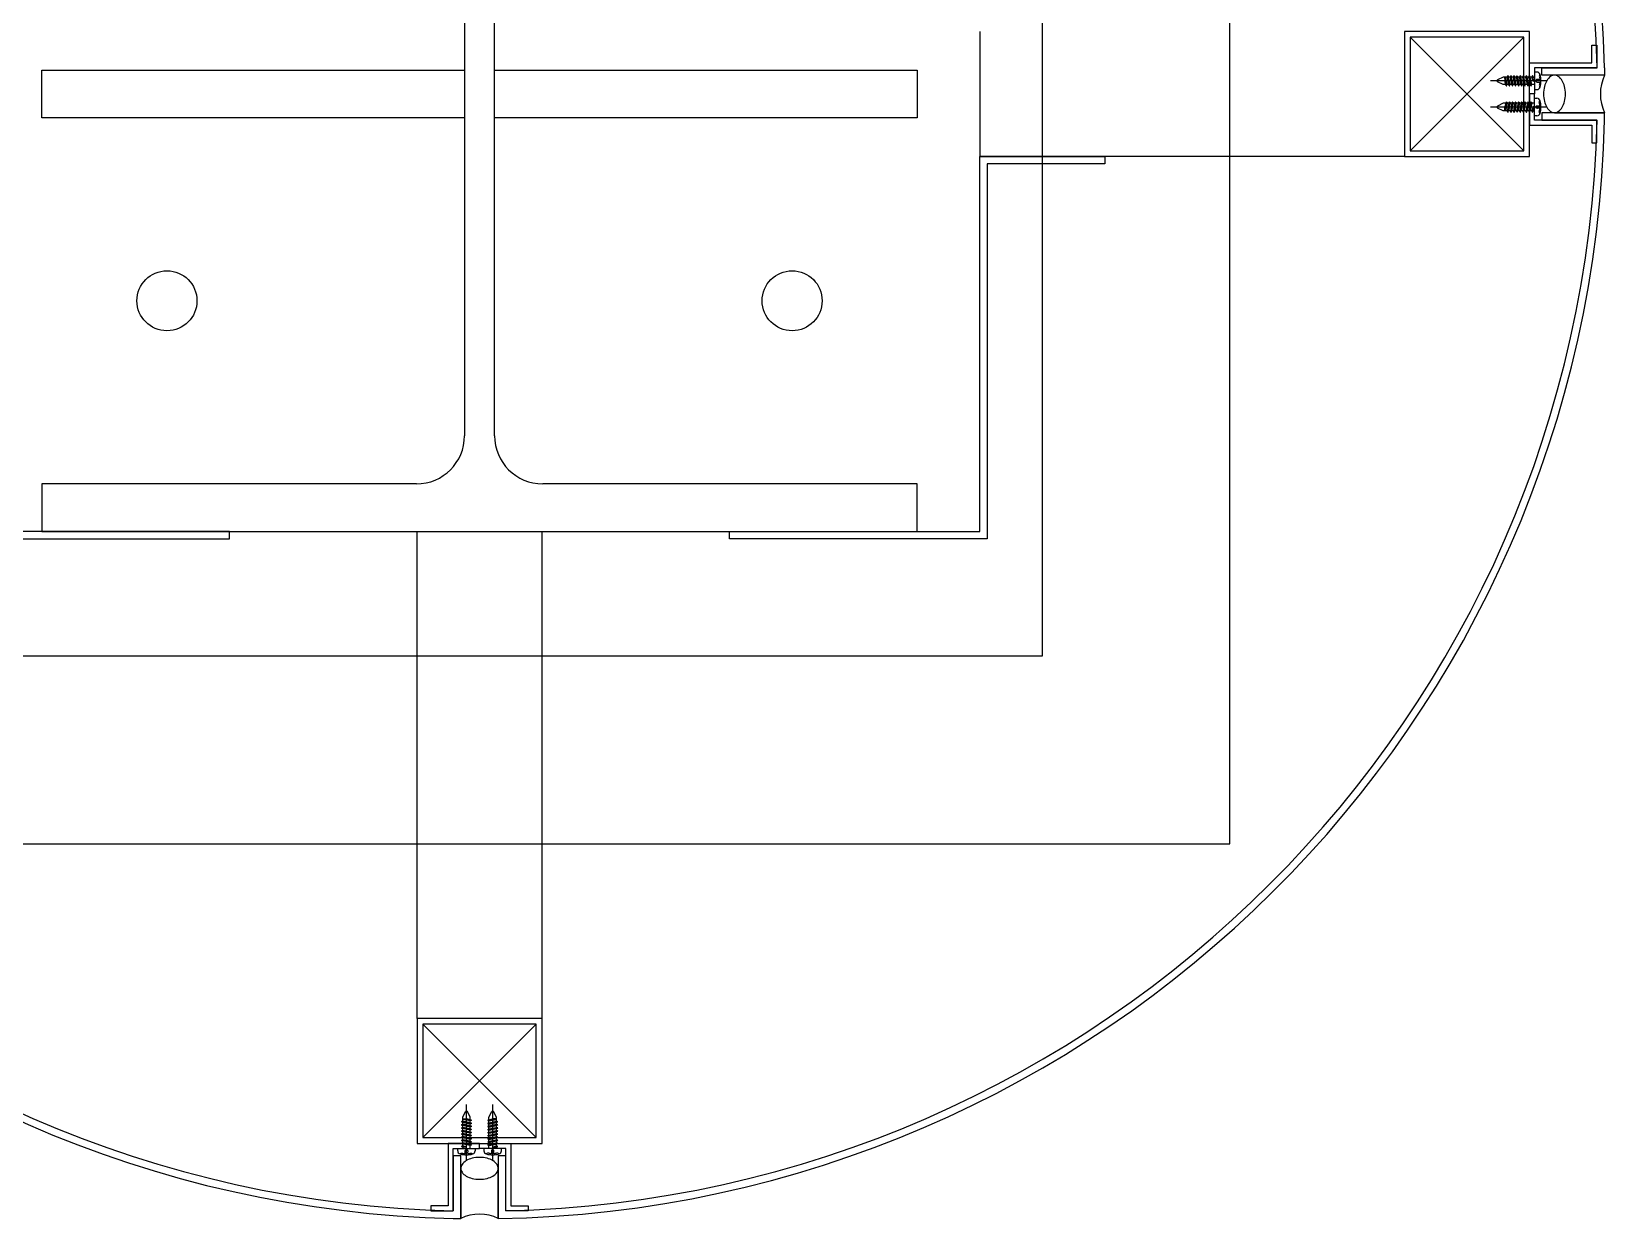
# Model space of a CAD drawing. Header units: millimetres. Extents: x -168200 to 672800, y -7409 to 118800.
# Drawn here: x 105321 to 105950, y 26300 to 26775 of the extents above; entities that cross this region are included whole.
import ezdxf

# ---------------------------------------------------------------- set-up
doc = ezdxf.new("R2010")
doc.units = ezdxf.units.MM
doc.header["$LTSCALE"] = 200
for name, color, linetype in [('01하지철물', 8, 'Continuous'), ('1 BA', 9, 'Continuous'), ('CON', 2, 'Continuous')]:
    doc.layers.add(name, color=color, linetype=linetype)

msp = doc.modelspace()

# ---------------------------------------------------------------- linework, layer by layer
at = {"layer": '01하지철물'}
for points in [[(105250, 26725), (105250, 26722), (105297, 26722), (105297, 26572), (105400, 26572), (105400, 26575), (105300, 26575), (105300, 26725)], [(105750, 26725), (105750, 26722), (105703, 26722), (105703, 26572), (105600, 26572), (105600, 26575), (105700, 26575), (105700, 26725)]]:
    msp.add_lwpolyline(points, close=True, dxfattribs=at)
at = {"layer": '1 BA'}
for p, q in [((105725, 26975), (105725, 26525)), ((105494, 26886.75), (105494, 26613.25)), ((105506, 26613.25), (105506, 26886.75)), ((105700, 26775), (105700, 26725)), ((105869.86, 26775), (105869.86, 26725)), ((105919.86, 26775), (105869.86, 26775)), ((105919.86, 26725), (105919.86, 26775)), ((105917.56, 26772.7), (105872.16, 26727.3)), ((105917.56, 26727.3), (105872.16, 26772.7)), ((105872.16, 26772.7), (105872.16, 26727.3)), ((105917.56, 26772.7), (105872.16, 26772.7)), ((105917.56, 26727.3), (105917.56, 26772.7)), ((105944.86, 26762.5), (105944.86, 26769.5)), ((105944.86, 26769.5), (105946.86, 26769.5)), ((105946.86, 26769.5), (105946.86, 26760.5)), ((105919.86, 26750), (105919.86, 26762.5)), ((105919.86, 26762.5), (105944.86, 26762.5)), ((105946.86, 26760.5), (105921.86, 26760.5)), ((105921.86, 26760.5), (105921.86, 26750)), ((105924.86, 26757.5), (105924.86, 26760.5)), ((105924.86, 26760.5), (105946.88, 26760.5)), ((105949.88, 26760.5), (105949.86, 26757.5)), ((105325, 26759.5), (105494, 26759.5)), ((105325, 26740.5), (105325, 26759.5)), ((105494, 26759.5), (105494, 26740.5)), ((105506, 26759.5), (105675, 26759.5)), ((105506, 26740.5), (105506, 26759.5)), ((105675, 26759.5), (105675, 26740.5)), ((105926.83, 26755.25), (105904.25, 26755.25)), ((105909.36, 26756.75), (105907.05, 26755.63)), ((105909.36, 26753.75), (105907.05, 26754.87)), ((105911.06, 26756.75), (105909.36, 26756.75)), ((105910.68, 26753.26), (105910.07, 26756.75)), ((105910.07, 26756.75), (105910.07, 26755.21)), ((105910.57, 26753.27), (105910.07, 26756.5)), ((105910.38, 26753.75), (105910.07, 26755.21)), ((105910.88, 26753.75), (105910.25, 26756.75)), ((105911.19, 26757.24), (105910.99, 26756.75)), ((105911.61, 26753.75), (105910.99, 26756.75)), ((105911.8, 26753.27), (105911.16, 26757.19)), ((105911.91, 26753.26), (105911.25, 26757.25)), ((105911.29, 26757.23), (105911.49, 26756.75)), ((105912.22, 26756.75), (105911.49, 26756.75)), ((105912.11, 26753.75), (105911.49, 26756.75)), ((105912.42, 26757.24), (105912.22, 26756.75)), ((105912.84, 26753.75), (105912.22, 26756.75)), ((105913.04, 26753.27), (105912.39, 26757.19)), ((105913.14, 26753.26), (105912.49, 26757.25)), ((105912.53, 26757.23), (105912.72, 26756.75)), ((105913.45, 26756.75), (105912.72, 26756.75)), ((105913.34, 26753.75), (105912.72, 26756.75)), ((105913.65, 26757.24), (105913.45, 26756.75)), ((105914.07, 26753.75), (105913.45, 26756.75)), ((105914.27, 26753.27), (105913.62, 26757.19)), ((105914.37, 26753.26), (105913.72, 26757.25)), ((105913.76, 26757.23), (105913.95, 26756.75)), ((105914.69, 26756.75), (105913.95, 26756.75)), ((105914.57, 26753.75), (105913.95, 26756.75)), ((105914.89, 26757.24), (105914.69, 26756.75)), ((105915.31, 26753.75), (105914.69, 26756.75)), ((105915.5, 26753.27), (105914.86, 26757.19)), ((105915.61, 26753.26), (105914.95, 26757.25)), ((105914.99, 26757.23), (105915.19, 26756.75)), ((105915.92, 26756.75), (105915.19, 26756.75)), ((105915.81, 26753.75), (105915.19, 26756.75)), ((105916.12, 26757.24), (105915.92, 26756.75)), ((105916.54, 26753.75), (105915.92, 26756.75)), ((105916.73, 26753.27), (105916.09, 26757.19)), ((105916.84, 26753.26), (105916.19, 26757.25)), ((105916.22, 26757.23), (105916.42, 26756.75)), ((105917.15, 26756.75), (105916.42, 26756.75)), ((105917.04, 26753.75), (105916.42, 26756.75)), ((105917.35, 26757.24), (105917.15, 26756.75)), ((105917.77, 26753.75), (105917.15, 26756.75)), ((105917.97, 26753.27), (105917.32, 26757.19)), ((105918.07, 26753.26), (105917.42, 26757.25)), ((105917.46, 26757.23), (105917.65, 26756.75)), ((105918.38, 26756.75), (105917.65, 26756.75)), ((105918.27, 26753.75), (105917.65, 26756.75)), ((105918.58, 26757.24), (105918.38, 26756.75)), ((105919.01, 26753.75), (105918.38, 26756.75)), ((105919.2, 26753.27), (105918.56, 26757.19)), ((105919.31, 26753.26), (105918.65, 26757.25)), ((105918.69, 26757.23), (105918.88, 26756.75)), ((105919.51, 26753.75), (105918.88, 26756.75)), ((105919.62, 26756.75), (105918.88, 26756.75)), ((105919.82, 26757.24), (105919.62, 26756.75)), ((105920.24, 26753.75), (105919.62, 26756.75)), ((105920.43, 26753.27), (105919.79, 26757.19)), ((105920.54, 26753.26), (105919.88, 26757.25)), ((105919.92, 26757.23), (105920.12, 26756.75)), ((105920.74, 26753.75), (105920.12, 26756.75)), ((105920.85, 26756.75), (105920.12, 26756.75)), ((105921.05, 26757.24), (105920.85, 26756.75)), ((105921.35, 26755.18), (105920.85, 26756.75)), ((105921.35, 26755.18), (105921.02, 26757.19)), ((105921.45, 26755.2), (105921.12, 26757.25)), ((105921.16, 26757.23), (105921.35, 26756.75)), ((105921.45, 26755.2), (105921.35, 26756.75)), ((105921.35, 26756.75), (105921.86, 26756.75)), ((105922.85, 26758.75), (105921.86, 26758.75)), ((105921.86, 26758.75), (105921.86, 26751.75)), ((105922.41, 26755.4), (105922.4, 26755.25)), ((105922.4, 26755.25), (105922.41, 26755.1)), ((105922.47, 26755.53), (105922.41, 26755.4)), ((105922.41, 26755.1), (105922.47, 26754.97)), ((105922.57, 26755.64), (105922.47, 26755.53)), ((105922.47, 26754.97), (105922.57, 26754.86)), ((105922.7, 26755.72), (105922.57, 26755.64)), ((105922.57, 26754.86), (105922.7, 26754.78)), ((105922.87, 26755.76), (105922.7, 26755.72)), ((105922.7, 26754.78), (105922.87, 26754.74)), ((105923.07, 26755.77), (105922.87, 26755.76)), ((105922.87, 26754.74), (105923.07, 26754.73)), ((105923.28, 26755.76), (105923.07, 26755.77)), ((105923.07, 26754.73), (105923.28, 26754.74)), ((105923.48, 26755.74), (105923.28, 26755.76)), ((105923.28, 26754.74), (105923.48, 26754.76)), ((105923.67, 26755.74), (105923.48, 26755.74)), ((105923.48, 26754.76), (105923.67, 26754.76)), ((105923.83, 26755.76), (105923.67, 26755.74)), ((105923.67, 26754.76), (105923.83, 26754.74)), ((105923.81, 26757.32), (105923.79, 26757.05)), ((105923.79, 26757.05), (105923.83, 26756.78)), ((105923.91, 26757.57), (105923.81, 26757.32)), ((105923.83, 26756.78), (105923.89, 26756.51)), ((105923.95, 26755.81), (105923.83, 26755.76)), ((105923.83, 26754.74), (105923.95, 26754.69)), ((105923.89, 26756.51), (105923.96, 26756.27)), ((105923.96, 26754.23), (105923.89, 26753.99)), ((105924.11, 26757.8), (105923.91, 26757.57)), ((105924.01, 26755.91), (105923.95, 26755.81)), ((105923.95, 26754.69), (105924.01, 26754.59)), ((105923.96, 26756.27), (105924.01, 26756.06)), ((105924.01, 26754.44), (105923.96, 26754.23)), ((105924.01, 26756.06), (105924.01, 26755.91)), ((105924.01, 26754.59), (105924.01, 26754.44)), ((105949.86, 26757.5), (105924.86, 26757.5)), ((105949.86, 26757.5), (105929.4, 26757.5)), ((105949.86, 26757.5), (105929.86, 26757.5)), ((105910.38, 26753.75), (105909.36, 26753.75)), ((105910.57, 26753.27), (105910.38, 26753.75)), ((105910.68, 26753.26), (105910.88, 26753.75)), ((105911.61, 26753.75), (105910.88, 26753.75)), ((105911.8, 26753.27), (105911.61, 26753.75)), ((105911.91, 26753.26), (105912.11, 26753.75)), ((105912.84, 26753.75), (105912.11, 26753.75)), ((105913.04, 26753.27), (105912.84, 26753.75)), ((105913.14, 26753.26), (105913.34, 26753.75)), ((105914.07, 26753.75), (105913.34, 26753.75)), ((105914.27, 26753.27), (105914.07, 26753.75)), ((105914.37, 26753.26), (105914.57, 26753.75)), ((105915.31, 26753.75), (105914.57, 26753.75)), ((105915.5, 26753.27), (105915.31, 26753.75)), ((105915.61, 26753.26), (105915.81, 26753.75)), ((105916.54, 26753.75), (105915.81, 26753.75)), ((105916.73, 26753.27), (105916.54, 26753.75)), ((105916.84, 26753.26), (105917.04, 26753.75)), ((105917.77, 26753.75), (105917.04, 26753.75)), ((105917.97, 26753.27), (105917.77, 26753.75)), ((105918.07, 26753.26), (105918.27, 26753.75)), ((105919.01, 26753.75), (105918.27, 26753.75)), ((105919.2, 26753.27), (105919.01, 26753.75)), ((105919.31, 26753.26), (105919.51, 26753.75)), ((105920.24, 26753.75), (105919.51, 26753.75)), ((105921.86, 26750), (105919.86, 26750)), ((105919.86, 26750), (105919.86, 26737.5)), ((105921.86, 26750), (105919.86, 26750)), ((105920.43, 26753.27), (105920.24, 26753.75)), ((105920.54, 26753.26), (105920.74, 26753.75)), ((105921.86, 26753.75), (105920.74, 26753.75)), ((105921.86, 26751.75), (105922.85, 26751.75)), ((105921.86, 26739.5), (105921.86, 26750)), ((105921.86, 26741.25), (105921.86, 26748.25)), ((105921.86, 26748.25), (105922.85, 26748.25)), ((105923.83, 26753.72), (105923.79, 26753.45)), ((105923.79, 26753.45), (105923.81, 26753.18)), ((105923.81, 26753.18), (105923.91, 26752.93)), ((105923.89, 26753.99), (105923.83, 26753.72)), ((105923.91, 26752.93), (105924.11, 26752.7)), ((105926.83, 26744.75), (105904.25, 26744.75)), ((105909.36, 26746.25), (105907.05, 26745.13)), ((105909.36, 26743.25), (105907.05, 26744.37)), ((105910.38, 26746.25), (105909.36, 26746.25)), ((105911.06, 26743.25), (105909.36, 26743.25)), ((105910.68, 26746.74), (105910.07, 26743.25)), ((105910.57, 26746.73), (105910.07, 26743.5)), ((105910.38, 26746.25), (105910.07, 26744.79)), ((105910.07, 26743.25), (105910.07, 26744.79)), ((105910.88, 26746.25), (105910.25, 26743.25)), ((105910.57, 26746.73), (105910.38, 26746.25)), ((105910.68, 26746.74), (105910.88, 26746.25)), ((105911.61, 26746.25), (105910.88, 26746.25)), ((105911.61, 26746.25), (105910.99, 26743.25)), ((105911.19, 26742.76), (105910.99, 26743.25)), ((105911.8, 26746.73), (105911.16, 26742.81)), ((105911.91, 26746.74), (105911.25, 26742.75)), ((105911.29, 26742.77), (105911.49, 26743.25)), ((105912.11, 26746.25), (105911.49, 26743.25)), ((105912.22, 26743.25), (105911.49, 26743.25)), ((105911.8, 26746.73), (105911.61, 26746.25)), ((105911.91, 26746.74), (105912.11, 26746.25)), ((105912.84, 26746.25), (105912.11, 26746.25)), ((105912.84, 26746.25), (105912.22, 26743.25)), ((105912.42, 26742.76), (105912.22, 26743.25)), ((105913.04, 26746.73), (105912.39, 26742.81)), ((105913.14, 26746.74), (105912.49, 26742.75)), ((105912.53, 26742.77), (105912.72, 26743.25)), ((105913.34, 26746.25), (105912.72, 26743.25)), ((105913.45, 26743.25), (105912.72, 26743.25)), ((105913.04, 26746.73), (105912.84, 26746.25)), ((105913.14, 26746.74), (105913.34, 26746.25)), ((105914.07, 26746.25), (105913.34, 26746.25)), ((105914.07, 26746.25), (105913.45, 26743.25)), ((105913.65, 26742.76), (105913.45, 26743.25)), ((105914.27, 26746.73), (105913.62, 26742.81)), ((105914.37, 26746.74), (105913.72, 26742.75)), ((105913.76, 26742.77), (105913.95, 26743.25)), ((105914.57, 26746.25), (105913.95, 26743.25)), ((105914.69, 26743.25), (105913.95, 26743.25)), ((105914.27, 26746.73), (105914.07, 26746.25)), ((105914.37, 26746.74), (105914.57, 26746.25)), ((105915.31, 26746.25), (105914.57, 26746.25)), ((105915.31, 26746.25), (105914.69, 26743.25)), ((105914.89, 26742.76), (105914.69, 26743.25)), ((105915.5, 26746.73), (105914.86, 26742.81)), ((105915.61, 26746.74), (105914.95, 26742.75)), ((105914.99, 26742.77), (105915.19, 26743.25)), ((105915.81, 26746.25), (105915.19, 26743.25)), ((105915.92, 26743.25), (105915.19, 26743.25)), ((105915.5, 26746.73), (105915.31, 26746.25)), ((105915.61, 26746.74), (105915.81, 26746.25)), ((105916.54, 26746.25), (105915.81, 26746.25)), ((105916.54, 26746.25), (105915.92, 26743.25)), ((105916.12, 26742.76), (105915.92, 26743.25)), ((105916.73, 26746.73), (105916.09, 26742.81)), ((105916.84, 26746.74), (105916.19, 26742.75)), ((105916.22, 26742.77), (105916.42, 26743.25)), ((105917.04, 26746.25), (105916.42, 26743.25)), ((105917.15, 26743.25), (105916.42, 26743.25)), ((105916.73, 26746.73), (105916.54, 26746.25)), ((105916.84, 26746.74), (105917.04, 26746.25)), ((105917.77, 26746.25), (105917.04, 26746.25)), ((105917.77, 26746.25), (105917.15, 26743.25)), ((105917.35, 26742.76), (105917.15, 26743.25)), ((105917.97, 26746.73), (105917.32, 26742.81)), ((105918.07, 26746.74), (105917.42, 26742.75)), ((105917.46, 26742.77), (105917.65, 26743.25)), ((105918.27, 26746.25), (105917.65, 26743.25)), ((105918.38, 26743.25), (105917.65, 26743.25)), ((105917.97, 26746.73), (105917.77, 26746.25)), ((105918.07, 26746.74), (105918.27, 26746.25)), ((105919.01, 26746.25), (105918.27, 26746.25)), ((105919.01, 26746.25), (105918.38, 26743.25)), ((105918.58, 26742.76), (105918.38, 26743.25)), ((105919.2, 26746.73), (105918.56, 26742.81)), ((105919.31, 26746.74), (105918.65, 26742.75)), ((105918.69, 26742.77), (105918.88, 26743.25)), ((105919.51, 26746.25), (105918.88, 26743.25)), ((105919.62, 26743.25), (105918.88, 26743.25)), ((105919.2, 26746.73), (105919.01, 26746.25)), ((105919.31, 26746.74), (105919.51, 26746.25)), ((105920.24, 26746.25), (105919.51, 26746.25)), ((105920.24, 26746.25), (105919.62, 26743.25)), ((105919.82, 26742.76), (105919.62, 26743.25)), ((105920.43, 26746.73), (105919.79, 26742.81)), ((105920.54, 26746.74), (105919.88, 26742.75)), ((105919.92, 26742.77), (105920.12, 26743.25)), ((105920.74, 26746.25), (105920.12, 26743.25)), ((105920.85, 26743.25), (105920.12, 26743.25)), ((105920.43, 26746.73), (105920.24, 26746.25)), ((105920.54, 26746.74), (105920.74, 26746.25)), ((105921.86, 26746.25), (105920.74, 26746.25)), ((105921.35, 26744.82), (105920.85, 26743.25)), ((105921.05, 26742.76), (105920.85, 26743.25)), ((105921.35, 26744.82), (105921.02, 26742.81)), ((105921.45, 26744.8), (105921.12, 26742.75)), ((105921.16, 26742.77), (105921.35, 26743.25)), ((105921.45, 26744.8), (105921.35, 26743.25)), ((105921.35, 26743.25), (105921.86, 26743.25)), ((105922.4, 26744.75), (105922.41, 26744.9)), ((105922.41, 26744.6), (105922.4, 26744.75)), ((105922.41, 26744.9), (105922.47, 26745.03)), ((105922.47, 26744.47), (105922.41, 26744.6)), ((105922.47, 26745.03), (105922.57, 26745.14)), ((105922.57, 26744.36), (105922.47, 26744.47)), ((105922.57, 26745.14), (105922.7, 26745.22)), ((105922.7, 26744.28), (105922.57, 26744.36)), ((105922.7, 26745.22), (105922.87, 26745.26)), ((105922.87, 26744.24), (105922.7, 26744.28)), ((105922.87, 26745.26), (105923.07, 26745.27)), ((105923.07, 26744.23), (105922.87, 26744.24)), ((105923.07, 26745.27), (105923.28, 26745.26)), ((105923.28, 26744.24), (105923.07, 26744.23)), ((105923.28, 26745.26), (105923.48, 26745.24)), ((105923.48, 26744.26), (105923.28, 26744.24)), ((105923.48, 26745.24), (105923.67, 26745.24)), ((105923.67, 26744.26), (105923.48, 26744.26)), ((105923.67, 26745.24), (105923.83, 26745.26)), ((105923.83, 26744.24), (105923.67, 26744.26)), ((105923.79, 26746.55), (105923.81, 26746.82)), ((105923.83, 26746.28), (105923.79, 26746.55)), ((105923.79, 26742.95), (105923.83, 26743.22)), ((105923.81, 26742.68), (105923.79, 26742.95)), ((105923.81, 26746.82), (105923.91, 26747.07)), ((105923.91, 26742.43), (105923.81, 26742.68)), ((105923.89, 26746.01), (105923.83, 26746.28)), ((105923.83, 26745.26), (105923.95, 26745.31)), ((105923.95, 26744.19), (105923.83, 26744.24)), ((105923.83, 26743.22), (105923.89, 26743.49)), ((105923.96, 26745.77), (105923.89, 26746.01)), ((105923.89, 26743.49), (105923.96, 26743.73)), ((105923.91, 26747.07), (105924.11, 26747.3)), ((105924.11, 26742.2), (105923.91, 26742.43)), ((105923.95, 26745.31), (105924.01, 26745.41)), ((105924.01, 26744.09), (105923.95, 26744.19)), ((105924.01, 26745.56), (105923.96, 26745.77)), ((105923.96, 26743.73), (105924.01, 26743.94)), ((105924.01, 26745.41), (105924.01, 26745.56)), ((105924.01, 26743.94), (105924.01, 26744.09)), ((105949.86, 26742.5), (105924.86, 26742.5)), ((105924.86, 26742.5), (105924.86, 26739.5)), ((105949.86, 26742.5), (105929.4, 26742.5)), ((105929.86, 26742.5), (105949.86, 26742.5)), ((105949.88, 26739.5), (105949.86, 26742.5)), ((105494, 26740.5), (105325, 26740.5)), ((105675, 26740.5), (105506, 26740.5)), ((105919.86, 26737.5), (105944.86, 26737.5)), ((105922.85, 26741.25), (105921.86, 26741.25)), ((105946.86, 26739.5), (105921.86, 26739.5)), ((105924.86, 26739.5), (105946.88, 26739.5)), ((105944.86, 26737.5), (105944.86, 26730.5)), ((105946.86, 26730.5), (105946.86, 26739.5)), ((105944.86, 26730.5), (105946.86, 26730.5)), ((105869.86, 26725), (105700, 26725)), ((105869.86, 26725), (105919.86, 26725)), ((105872.16, 26727.3), (105917.56, 26727.3)), ((105474.75, 26594), (105325, 26594)), ((105325, 26594), (105325, 26575)), ((105675, 26594), (105525.25, 26594)), ((105675, 26575), (105675, 26594)), ((105325, 26575), (105675, 26575)), ((105475, 26380.14), (105475, 26575)), ((105525, 26380.14), (105525, 26575)), ((105725, 26525), (105275, 26525)), ((105525, 26380.14), (105475, 26380.14)), ((105475, 26380.14), (105475, 26330.14)), ((105477.3, 26332.44), (105522.7, 26377.84)), ((105477.3, 26377.84), (105522.7, 26332.44)), ((105522.7, 26377.84), (105477.3, 26377.84)), ((105477.3, 26377.84), (105477.3, 26332.44)), ((105522.7, 26332.44), (105522.7, 26377.84)), ((105525, 26330.14), (105525, 26380.14)), ((105494.75, 26323.17), (105494.75, 26345.75)), ((105505.25, 26323.17), (105505.25, 26345.75)), ((105492.76, 26338.81), (105493.25, 26339.01)), ((105493.25, 26340.64), (105494.37, 26342.95)), ((105493.25, 26338.94), (105493.25, 26340.64)), ((105496.74, 26339.32), (105493.25, 26339.93)), ((105493.25, 26339.93), (105494.79, 26339.93)), ((105496.25, 26339.12), (105493.25, 26339.75)), ((105496.25, 26338.39), (105493.25, 26339.01)), ((105496.73, 26339.43), (105493.5, 26339.93)), ((105496.25, 26339.62), (105494.79, 26339.93)), ((105496.25, 26340.64), (105495.13, 26342.95)), ((105496.25, 26339.62), (105496.25, 26340.64)), ((105496.73, 26339.43), (105496.25, 26339.62)), ((105496.74, 26339.32), (105496.25, 26339.12)), ((105496.25, 26338.39), (105496.25, 26339.12)), ((105503.26, 26339.32), (105506.75, 26339.93)), ((105503.26, 26339.32), (105503.75, 26339.12)), ((105503.27, 26339.43), (105506.5, 26339.93)), ((105503.27, 26339.43), (105503.75, 26339.62)), ((105503.75, 26340.64), (105504.87, 26342.95)), ((105503.75, 26339.62), (105503.75, 26340.64)), ((105503.75, 26339.62), (105505.21, 26339.93)), ((105503.75, 26339.12), (105506.75, 26339.75)), ((105503.75, 26338.39), (105503.75, 26339.12)), ((105503.75, 26338.39), (105506.75, 26339.01)), ((105506.75, 26339.93), (105505.21, 26339.93)), ((105506.75, 26340.64), (105505.63, 26342.95)), ((105506.75, 26338.94), (105506.75, 26340.64)), ((105507.24, 26338.81), (105506.75, 26339.01)), ((105496.74, 26338.09), (105492.75, 26338.75)), ((105496.74, 26336.86), (105492.75, 26337.51)), ((105496.74, 26335.63), (105492.75, 26336.28)), ((105496.74, 26334.39), (105492.75, 26335.05)), ((105496.74, 26333.16), (105492.75, 26333.81)), ((105492.76, 26337.58), (105493.25, 26337.78)), ((105492.76, 26336.35), (105493.25, 26336.55)), ((105492.76, 26335.11), (105493.25, 26335.31)), ((105492.76, 26333.88), (105493.25, 26334.08)), ((105492.76, 26332.65), (105493.25, 26332.85)), ((105492.77, 26338.71), (105493.25, 26338.51)), ((105492.77, 26337.47), (105493.25, 26337.28)), ((105492.77, 26336.24), (105493.25, 26336.05)), ((105492.77, 26335.01), (105493.25, 26334.81)), ((105492.77, 26333.78), (105493.25, 26333.58)), ((105496.73, 26338.2), (105492.81, 26338.84)), ((105496.73, 26336.96), (105492.81, 26337.61)), ((105496.73, 26335.73), (105492.81, 26336.38)), ((105496.73, 26334.5), (105492.81, 26335.14)), ((105496.73, 26333.27), (105492.81, 26333.91)), ((105496.73, 26332.03), (105492.81, 26332.68)), ((105493.25, 26337.78), (105493.25, 26338.51)), ((105496.25, 26337.89), (105493.25, 26338.51)), ((105496.25, 26337.16), (105493.25, 26337.78)), ((105493.25, 26336.55), (105493.25, 26337.28)), ((105496.25, 26336.66), (105493.25, 26337.28)), ((105496.25, 26335.93), (105493.25, 26336.55)), ((105493.25, 26335.31), (105493.25, 26336.05)), ((105496.25, 26335.43), (105493.25, 26336.05)), ((105496.25, 26334.69), (105493.25, 26335.31)), ((105493.25, 26334.08), (105493.25, 26334.81)), ((105496.25, 26334.19), (105493.25, 26334.81)), ((105496.25, 26333.46), (105493.25, 26334.08)), ((105493.25, 26332.85), (105493.25, 26333.58)), ((105496.25, 26332.96), (105493.25, 26333.58)), ((105496.25, 26332.23), (105493.25, 26332.85)), ((105496.73, 26338.2), (105496.25, 26338.39)), ((105496.74, 26338.09), (105496.25, 26337.89)), ((105496.25, 26337.16), (105496.25, 26337.89)), ((105496.73, 26336.96), (105496.25, 26337.16)), ((105496.74, 26336.86), (105496.25, 26336.66)), ((105496.25, 26335.93), (105496.25, 26336.66)), ((105496.73, 26335.73), (105496.25, 26335.93)), ((105496.74, 26335.63), (105496.25, 26335.43)), ((105496.25, 26334.69), (105496.25, 26335.43)), ((105496.73, 26334.5), (105496.25, 26334.69)), ((105496.74, 26334.39), (105496.25, 26334.19)), ((105496.25, 26333.46), (105496.25, 26334.19)), ((105496.73, 26333.27), (105496.25, 26333.46)), ((105496.74, 26333.16), (105496.25, 26332.96)), ((105496.25, 26332.23), (105496.25, 26332.96)), ((105503.26, 26338.09), (105507.25, 26338.75)), ((105503.26, 26338.09), (105503.75, 26337.89)), ((105503.26, 26336.86), (105507.25, 26337.51)), ((105503.26, 26336.86), (105503.75, 26336.66)), ((105503.26, 26335.63), (105507.25, 26336.28)), ((105503.26, 26335.63), (105503.75, 26335.43)), ((105503.26, 26334.39), (105507.25, 26335.05)), ((105503.26, 26334.39), (105503.75, 26334.19)), ((105503.26, 26333.16), (105507.25, 26333.81)), ((105503.26, 26333.16), (105503.75, 26332.96)), ((105503.27, 26338.2), (105507.19, 26338.84)), ((105503.27, 26338.2), (105503.75, 26338.39)), ((105503.27, 26336.96), (105507.19, 26337.61)), ((105503.27, 26336.96), (105503.75, 26337.16)), ((105503.27, 26335.73), (105507.19, 26336.38)), ((105503.27, 26335.73), (105503.75, 26335.93)), ((105503.27, 26334.5), (105507.19, 26335.14)), ((105503.27, 26334.5), (105503.75, 26334.69)), ((105503.27, 26333.27), (105507.19, 26333.91)), ((105503.27, 26333.27), (105503.75, 26333.46)), ((105503.27, 26332.03), (105507.19, 26332.68)), ((105503.75, 26337.89), (105506.75, 26338.51)), ((105503.75, 26337.16), (105503.75, 26337.89)), ((105503.75, 26337.16), (105506.75, 26337.78)), ((105503.75, 26336.66), (105506.75, 26337.28)), ((105503.75, 26335.93), (105503.75, 26336.66)), ((105503.75, 26335.93), (105506.75, 26336.55)), ((105503.75, 26335.43), (105506.75, 26336.05)), ((105503.75, 26334.69), (105503.75, 26335.43)), ((105503.75, 26334.69), (105506.75, 26335.31)), ((105503.75, 26334.19), (105506.75, 26334.81)), ((105503.75, 26333.46), (105503.75, 26334.19)), ((105503.75, 26333.46), (105506.75, 26334.08)), ((105503.75, 26332.96), (105506.75, 26333.58)), ((105503.75, 26332.23), (105503.75, 26332.96)), ((105503.75, 26332.23), (105506.75, 26332.85)), ((105507.23, 26338.71), (105506.75, 26338.51)), ((105506.75, 26337.78), (105506.75, 26338.51)), ((105507.24, 26337.58), (105506.75, 26337.78)), ((105507.23, 26337.47), (105506.75, 26337.28)), ((105506.75, 26336.55), (105506.75, 26337.28)), ((105507.24, 26336.35), (105506.75, 26336.55)), ((105507.23, 26336.24), (105506.75, 26336.05)), ((105506.75, 26335.31), (105506.75, 26336.05)), ((105507.24, 26335.11), (105506.75, 26335.31)), ((105507.23, 26335.01), (105506.75, 26334.81)), ((105506.75, 26334.08), (105506.75, 26334.81)), ((105507.24, 26333.88), (105506.75, 26334.08)), ((105507.23, 26333.78), (105506.75, 26333.58)), ((105506.75, 26332.85), (105506.75, 26333.58)), ((105507.24, 26332.65), (105506.75, 26332.85)), ((105475, 26330.14), (105525, 26330.14)), ((105477.3, 26332.44), (105522.7, 26332.44)), ((105500, 26330.14), (105487.5, 26330.14)), ((105487.5, 26330.14), (105487.5, 26305.14)), ((105489.5, 26303.14), (105489.5, 26328.14)), ((105489.5, 26328.14), (105500, 26328.14)), ((105491.25, 26327.15), (105491.25, 26328.14)), ((105491.25, 26328.14), (105498.25, 26328.14)), ((105496.74, 26331.93), (105492.75, 26332.58)), ((105496.74, 26330.69), (105492.75, 26331.35)), ((105496.74, 26329.46), (105492.75, 26330.12)), ((105494.8, 26328.55), (105492.75, 26328.88)), ((105492.76, 26331.42), (105493.25, 26331.62)), ((105492.76, 26330.18), (105493.25, 26330.38)), ((105492.76, 26328.95), (105493.25, 26329.15)), ((105492.77, 26332.54), (105493.25, 26332.35)), ((105492.77, 26331.31), (105493.25, 26331.12)), ((105492.77, 26330.08), (105493.25, 26329.88)), ((105492.77, 26328.84), (105493.25, 26328.65)), ((105496.73, 26330.8), (105492.81, 26331.44)), ((105496.73, 26329.57), (105492.81, 26330.21)), ((105494.82, 26328.65), (105492.81, 26328.98)), ((105493.25, 26331.62), (105493.25, 26332.35)), ((105496.25, 26331.73), (105493.25, 26332.35)), ((105496.25, 26330.99), (105493.25, 26331.62)), ((105496.25, 26330.49), (105493.25, 26331.12)), ((105493.25, 26330.38), (105493.25, 26331.12)), ((105496.25, 26329.76), (105493.25, 26330.38)), ((105496.25, 26329.26), (105493.25, 26329.88)), ((105493.25, 26329.15), (105493.25, 26329.88)), ((105494.82, 26328.65), (105493.25, 26329.15)), ((105494.8, 26328.55), (105493.25, 26328.65)), ((105493.25, 26328.65), (105493.25, 26328.14)), ((105494.23, 26326.93), (105494.24, 26327.13)), ((105494.24, 26326.72), (105494.23, 26326.93)), ((105494.24, 26327.13), (105494.28, 26327.3)), ((105494.26, 26326.52), (105494.24, 26326.72)), ((105494.26, 26326.33), (105494.26, 26326.52)), ((105494.28, 26327.3), (105494.36, 26327.43)), ((105494.36, 26327.43), (105494.47, 26327.53)), ((105494.47, 26327.53), (105494.6, 26327.59)), ((105494.6, 26327.59), (105494.75, 26327.6)), ((105494.75, 26327.6), (105494.9, 26327.59)), ((105494.9, 26327.59), (105495.03, 26327.53)), ((105495.03, 26327.53), (105495.14, 26327.43)), ((105495.14, 26327.43), (105495.22, 26327.3)), ((105495.22, 26327.3), (105495.26, 26327.13)), ((105495.26, 26326.72), (105495.24, 26326.52)), ((105495.24, 26326.52), (105495.24, 26326.33)), ((105495.26, 26327.13), (105495.27, 26326.93)), ((105495.27, 26326.93), (105495.26, 26326.72)), ((105496.73, 26332.03), (105496.25, 26332.23)), ((105496.74, 26331.93), (105496.25, 26331.73)), ((105496.25, 26330.99), (105496.25, 26331.73)), ((105496.73, 26330.8), (105496.25, 26330.99)), ((105496.74, 26330.69), (105496.25, 26330.49)), ((105496.25, 26329.76), (105496.25, 26330.49)), ((105496.73, 26329.57), (105496.25, 26329.76)), ((105496.74, 26329.46), (105496.25, 26329.26)), ((105496.25, 26328.14), (105496.25, 26329.26)), ((105498.25, 26328.14), (105498.25, 26327.15)), ((105500, 26330.14), (105512.5, 26330.14)), ((105500, 26328.14), (105500, 26330.14)), ((105500, 26328.14), (105500, 26330.14)), ((105510.5, 26328.14), (105500, 26328.14)), ((105508.75, 26328.14), (105501.75, 26328.14)), ((105501.75, 26328.14), (105501.75, 26327.15)), ((105503.26, 26331.93), (105507.25, 26332.58)), ((105503.26, 26331.93), (105503.75, 26331.73)), ((105503.26, 26330.69), (105507.25, 26331.35)), ((105503.26, 26330.69), (105503.75, 26330.49)), ((105503.26, 26329.46), (105507.25, 26330.12)), ((105503.26, 26329.46), (105503.75, 26329.26)), ((105503.27, 26332.03), (105503.75, 26332.23)), ((105503.27, 26330.8), (105507.19, 26331.44)), ((105503.27, 26330.8), (105503.75, 26330.99)), ((105503.27, 26329.57), (105507.19, 26330.21)), ((105503.27, 26329.57), (105503.75, 26329.76)), ((105503.75, 26331.73), (105506.75, 26332.35)), ((105503.75, 26330.99), (105503.75, 26331.73)), ((105503.75, 26330.99), (105506.75, 26331.62)), ((105503.75, 26330.49), (105506.75, 26331.12)), ((105503.75, 26329.76), (105503.75, 26330.49)), ((105503.75, 26329.76), (105506.75, 26330.38)), ((105503.75, 26329.26), (105506.75, 26329.88)), ((105503.75, 26328.14), (105503.75, 26329.26)), ((105504.74, 26327.13), (105504.73, 26326.93)), ((105504.73, 26326.93), (105504.74, 26326.72)), ((105504.78, 26327.3), (105504.74, 26327.13)), ((105504.74, 26326.72), (105504.76, 26326.52)), ((105504.76, 26326.52), (105504.76, 26326.33)), ((105504.86, 26327.43), (105504.78, 26327.3)), ((105504.97, 26327.53), (105504.86, 26327.43)), ((105505.1, 26327.59), (105504.97, 26327.53)), ((105505.25, 26327.6), (105505.1, 26327.59)), ((105505.18, 26328.65), (105506.75, 26329.15)), ((105505.18, 26328.65), (105507.19, 26328.98)), ((105505.2, 26328.55), (105507.25, 26328.88)), ((105505.2, 26328.55), (105506.75, 26328.65)), ((105505.4, 26327.59), (105505.25, 26327.6)), ((105505.53, 26327.53), (105505.4, 26327.59)), ((105505.64, 26327.43), (105505.53, 26327.53)), ((105505.72, 26327.3), (105505.64, 26327.43)), ((105505.76, 26327.13), (105505.72, 26327.3)), ((105505.74, 26326.52), (105505.76, 26326.72)), ((105505.74, 26326.33), (105505.74, 26326.52)), ((105505.77, 26326.93), (105505.76, 26327.13)), ((105505.76, 26326.72), (105505.77, 26326.93)), ((105507.23, 26332.54), (105506.75, 26332.35)), ((105506.75, 26331.62), (105506.75, 26332.35)), ((105507.24, 26331.42), (105506.75, 26331.62)), ((105507.23, 26331.31), (105506.75, 26331.12)), ((105506.75, 26330.38), (105506.75, 26331.12)), ((105507.24, 26330.18), (105506.75, 26330.38)), ((105507.23, 26330.08), (105506.75, 26329.88)), ((105506.75, 26329.15), (105506.75, 26329.88)), ((105507.24, 26328.95), (105506.75, 26329.15)), ((105507.23, 26328.84), (105506.75, 26328.65)), ((105506.75, 26328.65), (105506.75, 26328.14)), ((105508.75, 26327.15), (105508.75, 26328.14)), ((105510.5, 26303.14), (105510.5, 26328.14)), ((105512.5, 26330.14), (105512.5, 26305.14)), ((105492.5, 26325.14), (105489.5, 26325.14)), ((105489.5, 26325.14), (105489.5, 26303.12)), ((105492.2, 26325.89), (105492.43, 26326.09)), ((105492.43, 26326.09), (105492.68, 26326.19)), ((105492.5, 26300.14), (105492.5, 26325.14)), ((105492.5, 26300.14), (105492.5, 26320.6)), ((105492.5, 26320.14), (105492.5, 26300.14)), ((105492.68, 26326.19), (105492.95, 26326.21)), ((105492.95, 26326.21), (105493.22, 26326.17)), ((105493.22, 26326.17), (105493.49, 26326.11)), ((105493.49, 26326.11), (105493.73, 26326.04)), ((105493.73, 26326.04), (105493.94, 26325.99)), ((105493.94, 26325.99), (105494.09, 26325.99)), ((105494.09, 26325.99), (105494.19, 26326.05)), ((105494.19, 26326.05), (105494.24, 26326.17)), ((105494.24, 26326.17), (105494.26, 26326.33)), ((105495.24, 26326.33), (105495.26, 26326.17)), ((105495.26, 26326.17), (105495.31, 26326.05)), ((105495.31, 26326.05), (105495.41, 26325.99)), ((105495.41, 26325.99), (105495.56, 26325.99)), ((105495.56, 26325.99), (105495.77, 26326.04)), ((105495.77, 26326.04), (105496.01, 26326.11)), ((105496.01, 26326.11), (105496.28, 26326.17)), ((105496.28, 26326.17), (105496.55, 26326.21)), ((105496.55, 26326.21), (105496.82, 26326.19)), ((105496.82, 26326.19), (105497.07, 26326.09)), ((105497.07, 26326.09), (105497.3, 26325.89)), ((105502.93, 26326.09), (105502.7, 26325.89)), ((105503.18, 26326.19), (105502.93, 26326.09)), ((105503.45, 26326.21), (105503.18, 26326.19)), ((105503.72, 26326.17), (105503.45, 26326.21)), ((105503.99, 26326.11), (105503.72, 26326.17)), ((105504.23, 26326.04), (105503.99, 26326.11)), ((105504.44, 26325.99), (105504.23, 26326.04)), ((105504.59, 26325.99), (105504.44, 26325.99)), ((105504.69, 26326.05), (105504.59, 26325.99)), ((105504.74, 26326.17), (105504.69, 26326.05)), ((105504.76, 26326.33), (105504.74, 26326.17)), ((105505.76, 26326.17), (105505.74, 26326.33)), ((105505.81, 26326.05), (105505.76, 26326.17)), ((105505.91, 26325.99), (105505.81, 26326.05)), ((105506.06, 26325.99), (105505.91, 26325.99)), ((105506.27, 26326.04), (105506.06, 26325.99)), ((105506.51, 26326.11), (105506.27, 26326.04)), ((105506.78, 26326.17), (105506.51, 26326.11)), ((105507.05, 26326.21), (105506.78, 26326.17)), ((105507.32, 26326.19), (105507.05, 26326.21)), ((105507.57, 26326.09), (105507.32, 26326.19)), ((105510.5, 26325.14), (105507.5, 26325.14)), ((105507.5, 26325.14), (105507.5, 26300.06)), ((105507.5, 26300.14), (105507.5, 26320.6)), ((105507.5, 26300.14), (105507.5, 26320.14)), ((105507.8, 26325.89), (105507.57, 26326.09)), ((105510.5, 26303.14), (105510.5, 26325.14)), ((105487.5, 26305.14), (105480.5, 26305.14)), ((105480.5, 26305.14), (105480.5, 26303.14)), ((105480.5, 26303.14), (105489.5, 26303.14)), ((105519.5, 26303.14), (105510.5, 26303.14)), ((105512.5, 26305.14), (105519.5, 26305.14)), ((105519.5, 26305.14), (105519.5, 26303.14)), ((105489.5, 26300.12), (105492.5, 26300.14))]:
    msp.add_line(p, q, dxfattribs=at)
for centre in [(105375, 26667.25), (105625, 26667.25)]:
    msp.add_circle(centre, 12, dxfattribs=at)
for centre, radius, start, end in [((105500, 26750), 450, 91.33703, 179.04503), ((105500, 26750), 447, 91.346, 178.654), ((105500, 26750), 450, 1.33703, 89.04503), ((105500, 26750), 447, 1.346, 88.654), ((105907.32, 26755.25), 0.46, 125.16271, 234.83729), ((105911.23, 26757.16), 0.0925, 49.86612, 119.92465), ((105912.47, 26757.16), 0.0925, 49.86612, 119.92465), ((105913.7, 26757.16), 0.0925, 49.86612, 119.92465), ((105914.93, 26757.16), 0.0925, 49.86612, 119.92465), ((105916.16, 26757.16), 0.0925, 49.86612, 119.92465), ((105917.4, 26757.16), 0.0925, 49.86612, 119.92465), ((105918.63, 26757.16), 0.0925, 49.86612, 119.92465), ((105919.86, 26757.16), 0.0925, 49.86612, 119.92465), ((105921.1, 26757.16), 0.0925, 49.86612, 119.92465), ((105921.4, 26755.22), 0.0602, 220.72712, 339.31493), ((105922.85, 26757.45), 1.3, 15.58862, 89.97665), ((105915.1, 26755.25), 9.36, 344.20502, 15.79498), ((105934.12, 26751.01), 8.52, 149.72427, 166.40617), ((105931.5, 26752.54), 5.48, 125.3569, 149.72427), ((105929.86, 26754.85), 2.65, 90, 125.3569), ((105929.86, 26754.85), 2.65, 54.6431, 90), ((105928.22, 26752.54), 5.48, 30.27573, 54.6431), ((105925.59, 26751.01), 8.52, 13.59383, 30.27573), ((105966, 26750), 17.8, 155.07803, 204.92197), ((105910.63, 26753.34), 0.0925, 229.86612, 299.92465), ((105911.86, 26753.34), 0.0925, 229.86612, 299.92465), ((105913.1, 26753.34), 0.0925, 229.86612, 299.92465), ((105914.33, 26753.34), 0.0925, 229.86612, 299.92465), ((105915.56, 26753.34), 0.0925, 229.86612, 299.92465), ((105916.79, 26753.34), 0.0925, 229.86612, 299.92465), ((105918.03, 26753.34), 0.0925, 229.86612, 299.92465), ((105919.26, 26753.34), 0.0925, 229.86612, 299.92465), ((105920.49, 26753.34), 0.0925, 229.86612, 299.92465), ((105922.85, 26753.05), 1.3, 270.02335, 344.41138), ((105922.85, 26746.95), 1.3, 15.58862, 89.97665), ((105938.28, 26750), 12.8, 166.40617, 180), ((105938.28, 26750), 12.8, 180, 193.59383), ((105921.43, 26750), 12.8, 0, 13.59383), ((105921.43, 26750), 12.8, 346.40617, 0), ((105500, 26750), 450, 180.95497, 268.66297), ((105907.32, 26744.75), 0.46, 125.16271, 234.83729), ((105910.63, 26746.66), 0.0925, 60.07535, 130.13388), ((105911.23, 26742.84), 0.0925, 240.07535, 310.13388), ((105911.86, 26746.66), 0.0925, 60.07535, 130.13388), ((105912.47, 26742.84), 0.0925, 240.07535, 310.13388), ((105913.1, 26746.66), 0.0925, 60.07535, 130.13388), ((105913.7, 26742.84), 0.0925, 240.07535, 310.13388), ((105914.33, 26746.66), 0.0925, 60.07535, 130.13388), ((105914.93, 26742.84), 0.0925, 240.07535, 310.13388), ((105915.56, 26746.66), 0.0925, 60.07535, 130.13388), ((105916.16, 26742.84), 0.0925, 240.07535, 310.13388), ((105916.79, 26746.66), 0.0925, 60.07535, 130.13388), ((105917.4, 26742.84), 0.0925, 240.07535, 310.13388), ((105918.03, 26746.66), 0.0925, 60.07535, 130.13388), ((105918.63, 26742.84), 0.0925, 240.07535, 310.13388), ((105919.26, 26746.66), 0.0925, 60.07535, 130.13388), ((105919.86, 26742.84), 0.0925, 240.07535, 310.13388), ((105920.49, 26746.66), 0.0925, 60.07535, 130.13388), ((105921.1, 26742.84), 0.0925, 240.07535, 310.13388), ((105921.4, 26744.78), 0.0602, 20.68507, 139.27288), ((105922.85, 26742.55), 1.3, 270.02335, 344.41138), ((105915.1, 26744.75), 9.36, 344.20502, 15.79498), ((105934.12, 26748.99), 8.52, 193.59383, 210.27573), ((105931.5, 26747.46), 5.48, 210.27573, 234.6431), ((105929.86, 26745.15), 2.65, 234.6431, 270), ((105929.86, 26745.15), 2.65, 270, 305.3569), ((105928.22, 26747.46), 5.48, 305.3569, 329.72427), ((105925.59, 26748.99), 8.52, 329.72427, 346.40617), ((105500, 26750), 447, 181.346, 268.654), ((105500, 26750), 450, 270.95497, 358.66297), ((105500, 26750), 447, 271.346, 358.654), ((105474.75, 26613.25), 19.25, 270, 0), ((105525.25, 26613.25), 19.25, 180, 270), ((105494.75, 26342.68), 0.46, 35.16271, 144.83729), ((105496.66, 26339.37), 0.0925, 330.07535, 40.13388), ((105503.34, 26339.37), 0.0925, 139.86612, 209.92465), ((105505.25, 26342.68), 0.46, 35.16271, 144.83729), ((105492.84, 26338.77), 0.0925, 150.07535, 220.13388), ((105492.84, 26337.53), 0.0925, 150.07535, 220.13388), ((105492.84, 26336.3), 0.0925, 150.07535, 220.13388), ((105492.84, 26335.07), 0.0925, 150.07535, 220.13388), ((105492.84, 26333.84), 0.0925, 150.07535, 220.13388), ((105492.84, 26332.6), 0.0925, 150.07535, 220.13388), ((105496.66, 26338.14), 0.0925, 330.07535, 40.13388), ((105496.66, 26336.9), 0.0925, 330.07535, 40.13388), ((105496.66, 26335.67), 0.0925, 330.07535, 40.13388), ((105496.66, 26334.44), 0.0925, 330.07535, 40.13388), ((105496.66, 26333.21), 0.0925, 330.07535, 40.13388), ((105503.34, 26338.14), 0.0925, 139.86612, 209.92465), ((105503.34, 26336.9), 0.0925, 139.86612, 209.92465), ((105503.34, 26335.67), 0.0925, 139.86612, 209.92465), ((105503.34, 26334.44), 0.0925, 139.86612, 209.92465), ((105503.34, 26333.21), 0.0925, 139.86612, 209.92465), ((105507.16, 26338.77), 0.0925, 319.86612, 29.92465), ((105507.16, 26337.53), 0.0925, 319.86612, 29.92465), ((105507.16, 26336.3), 0.0925, 319.86612, 29.92465), ((105507.16, 26335.07), 0.0925, 319.86612, 29.92465), ((105507.16, 26333.84), 0.0925, 319.86612, 29.92465), ((105507.16, 26332.6), 0.0925, 319.86612, 29.92465), ((105492.55, 26327.15), 1.3, 180.02335, 254.41138), ((105492.84, 26331.37), 0.0925, 150.07535, 220.13388), ((105492.84, 26330.14), 0.0925, 150.07535, 220.13388), ((105492.84, 26328.9), 0.0925, 150.07535, 220.13388), ((105494.78, 26328.6), 0.0602, 290.68507, 49.27288), ((105496.66, 26331.97), 0.0925, 330.07535, 40.13388), ((105496.66, 26330.74), 0.0925, 330.07535, 40.13388), ((105496.66, 26329.51), 0.0925, 330.07535, 40.13388), ((105496.95, 26327.15), 1.3, 285.58862, 359.97665), ((105503.05, 26327.15), 1.3, 180.02335, 254.41138), ((105503.34, 26331.97), 0.0925, 139.86612, 209.92465), ((105503.34, 26330.74), 0.0925, 139.86612, 209.92465), ((105503.34, 26329.51), 0.0925, 139.86612, 209.92465), ((105505.22, 26328.6), 0.0602, 130.72712, 249.31493), ((105507.16, 26331.37), 0.0925, 319.86612, 29.92465), ((105507.16, 26330.14), 0.0925, 319.86612, 29.92465), ((105507.16, 26328.9), 0.0925, 319.86612, 29.92465), ((105507.45, 26327.15), 1.3, 285.58862, 359.97665), ((105494.75, 26334.9), 9.36, 254.20502, 285.79498), ((105495.15, 26320.14), 2.65, 144.6431, 180), ((105495.15, 26320.14), 2.65, 180, 215.3569), ((105497.46, 26318.5), 5.48, 120.27573, 144.6431), ((105498.99, 26315.88), 8.52, 103.59383, 120.27573), ((105500, 26311.72), 12.8, 90, 103.59383), ((105500, 26311.72), 12.8, 76.40617, 90), ((105505.25, 26334.9), 9.36, 254.20502, 285.79498), ((105501.01, 26315.88), 8.52, 59.72427, 76.40617), ((105502.54, 26318.5), 5.48, 35.3569, 59.72427), ((105504.85, 26320.14), 2.65, 0, 35.3569), ((105504.85, 26320.14), 2.65, 324.6431, 0), ((105497.46, 26321.78), 5.48, 215.3569, 239.72427), ((105498.99, 26324.41), 8.52, 239.72427, 256.40617), ((105500, 26328.57), 12.8, 256.40617, 270), ((105500, 26328.57), 12.8, 270, 283.59383), ((105501.01, 26324.41), 8.52, 283.59383, 300.27573), ((105502.54, 26321.78), 5.48, 300.27573, 324.6431), ((105500, 26284), 17.8, 65.07803, 114.92197)]:
    msp.add_arc(centre, radius, start, end, dxfattribs=at)
at = {"layer": 'CON', "color": 8}
msp.add_lwpolyline([(105800, 26450), (105800, 27050), (105200, 27050), (105200, 26450)], close=True, dxfattribs=at)

doc.saveas('drawing.dxf')
